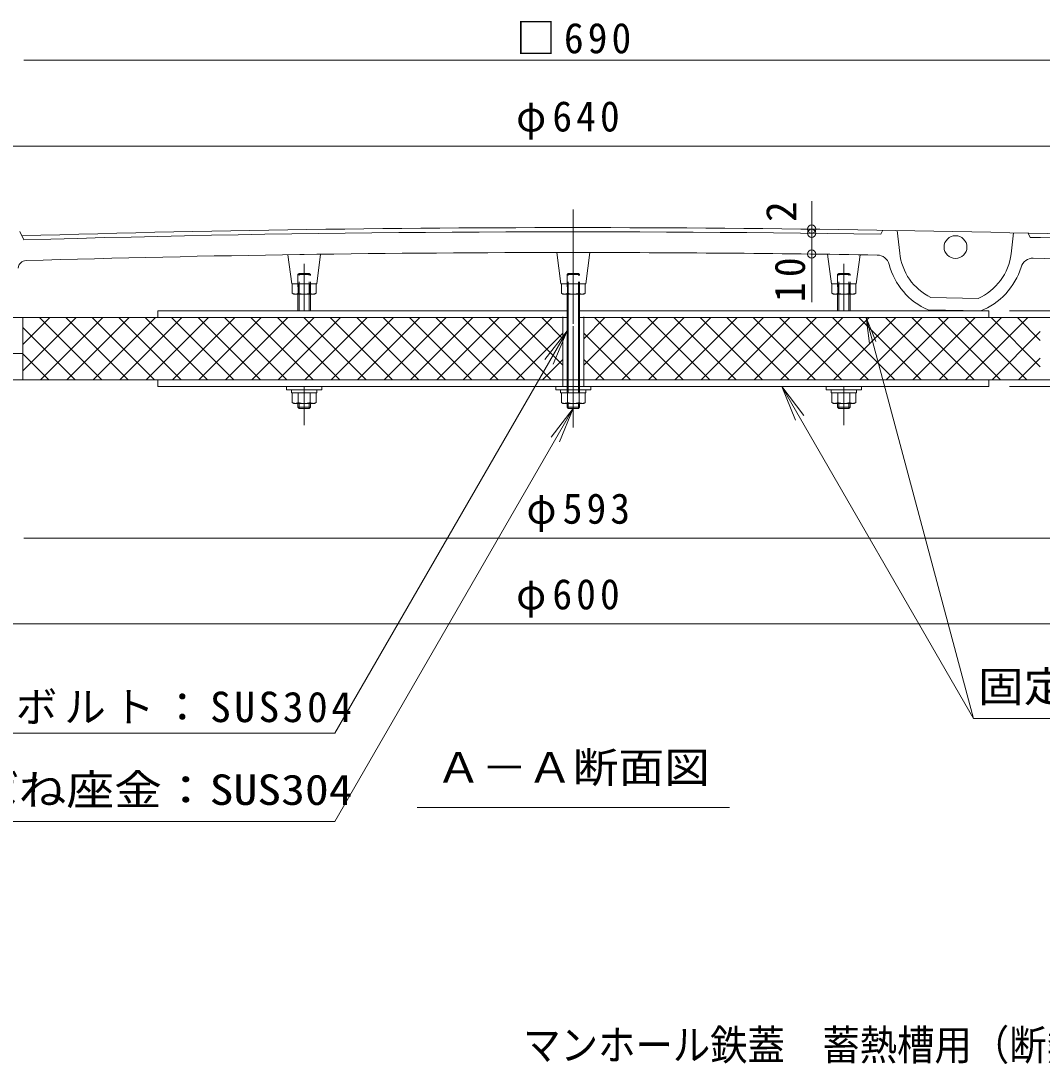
# Model space of a CAD drawing. Units: millimetres, scale not verified. Extents: x -911 to 950, y -675 to 698.
# Drawn here: x -633 to -142, y -652 to -149 of the extents above; entities that cross this region are included whole.
import ezdxf
from ezdxf.enums import TextEntityAlignment as Align

# ---------------------------------------------------------------- set-up
doc = ezdxf.new("R2010")
doc.units = ezdxf.units.MM
doc.header["$LTSCALE"] = 5
doc.header["$PDMODE"] = 32
doc.header["$PDSIZE"] = 4
for name, pattern in [('CHAIN1', [8, 5, -1, 1, -1]), ('CHAIN2', [12, 9, -1, 1, -1]), ('DASHED1', [1.8, 1.2, -0.6])]:
    doc.linetypes.add(name, pattern=pattern)
for name, color, linetype, lineweight in [('E-0', 4, 'Continuous', 9), ('E-1', 2, 'Continuous', 9), ('E-2', 3, 'Continuous', 9), ('E-4', 7, 'Continuous', 9), ('E-5', 7, 'Continuous', 9), ('E-7', 1, 'Continuous', 5), ('E-A', 2, 'Continuous', 9)]:
    doc.layers.add(name, color=color, linetype=linetype, lineweight=lineweight)
doc.layers.add('F-5_F-5ﾚｲﾔ', color=2, linetype='Continuous')
doc.styles.add('ＭＳ ゴシック', font='')
doc.styles.get('ＭＳ ゴシック').set_extended_font_data('MS Gothic')

msp = doc.modelspace()

# ---------------------------------------------------------------- linework, layer by layer
at = {"layer": 'E-0', "color": 7, "linetype": 'CHAIN2'}
msp.add_line((-367.261, -345.147), (-367.261, -236.255), dxfattribs=at)
at = {"layer": 'E-1'}
msp.add_line((-830.313, -309.554), (-632.261, -309.554), dxfattribs=at)
at = {"layer": 'E-2'}
for p, q in [((-633.761, -250.808), (-631.761, -254.751)), ((-219.261, -252.08), (-218.261, -250.096)), ((-211.261, -250.214), (-210.111, -261.089)), ((-155.261, -251.36), (-156.447, -261.41)), ((-148.261, -251.527), (-147.261, -253.552)), ((-195.107, -282.508), (-172.418, -282.972)), ((-196.482, -288.481), (-171.288, -288.996))]:
    msp.add_line(p, q, dxfattribs=at)
msp.add_circle((-183.261, -258.245), 5.5, dxfattribs=at)
for centre, radius, start, end in [((-367.261, -9248.862), 8999.999, 87.96239, 91.69048), ((-367.261, -9248.862), 8998, 89.05756, 91.68448), ((-367.261, -9248.862), 8998, 88.09573, 88.59898), ((-367.261, -9248.862), 8988.001, 90, 91.67955), ((-367.261, -9248.862), 8988.001, 89.06702, 90), ((-183.261, -258.245), 27, 186.03793, 243.97797), ((-630.577, -268.722), 4, 91.69513, 175.16272), ((-221.008, -268.053), 6, 14.56612, 89.06712), ((-183.261, -258.245), 27, 293.67929, 353.26924), ((-145.948, -269.589), 6, 88.58322, 163.09), ((-367.261, -9248.862), 8988.001, 88.05847, 88.5881), ((-183.261, -258.245), 33, 194.56609, 246.38286), ((-183.261, -258.245), 33, 291.27425, 343.08972)]:
    msp.add_arc(centre, radius, start, end, dxfattribs=at)
at = {"layer": 'E-4'}
for p, q in [((-22.261, -168.301), (-631.761, -168.301)), ((-47.261, -209.562), (-687.261, -209.562)), ((-252.488, -249.596), (-252.488, -236.124)), ((-252.488, -251.594), (-252.488, -249.596)), ((-252.488, -251.594), (-252.488, -261.594)), ((-252.488, -261.594), (-252.488, -284.71)), ((-113.113, -288.996), (-157.261, -288.996)), ((-113.113, -325.396), (-157.261, -325.396)), ((-631.761, -398.436), (-70.761, -398.436)), ((-67.262, -439.671), (-667.262, -439.671))]:
    msp.add_line(p, q, dxfattribs=at)
for p in [(-252.488, -249.596), (-252.488, -251.594), (-252.488, -261.594)]:
    msp.add_point(p, dxfattribs=at)
at = {"layer": 'E-5'}
for p, q in [((-226.342, -292.196), (-224.71, -304.589)), ((-226.342, -292.196), (-221.558, -303.745)), ((-226.342, -292.196), (-174.605, -485.281)), ((-370.261, -298.494), (-482.165, -492.316)), ((-370.261, -298.494), (-380.915, -312.378)), ((-370.261, -298.494), (-376.958, -314.662)), ((-266.915, -325.396), (-260.218, -341.564)), ((-266.915, -325.396), (-256.262, -339.28)), ((-266.915, -325.396), (-174.605, -485.281)), ((-367.261, -335.896), (-482.165, -534.914)), ((-367.261, -335.896), (-377.914, -349.78)), ((-367.261, -335.896), (-373.958, -352.064)), ((185.083, -485.281), (-174.605, -485.281)), ((-706.398, -492.316), (-482.165, -492.316)), ((-442.512, -528.024), (-292.012, -528.024)), ((-910.778, -534.914), (-482.165, -534.914))]:
    msp.add_line(p, q, dxfattribs=at)
at = {"layer": 'E-7', "linetype": 'DASHED1'}
msp.add_line((-632.261, -292.196), (-663.761, -292.196), dxfattribs=at)
at = {"layer": 'E-7'}
for p, q in [((-632.261, -292.196), (-370.261, -292.196)), ((-632.261, -305.13), (-619.327, -292.196)), ((-632.261, -317.858), (-606.599, -292.196)), ((-632.261, -322.196), (-632.261, -292.196)), ((-594.312, -322.196), (-624.312, -292.196)), ((-623.871, -322.196), (-593.871, -292.196)), ((-581.584, -322.196), (-611.584, -292.196)), ((-611.143, -322.196), (-581.143, -292.196)), ((-568.856, -322.196), (-598.856, -292.196)), ((-598.415, -322.196), (-568.415, -292.196)), ((-556.128, -322.196), (-586.128, -292.196)), ((-585.688, -322.196), (-555.688, -292.196)), ((-543.4, -322.196), (-573.4, -292.196)), ((-572.96, -322.196), (-542.96, -292.196)), ((-530.672, -322.196), (-560.672, -292.196)), ((-560.232, -322.196), (-530.232, -292.196)), ((-517.945, -322.196), (-547.945, -292.196)), ((-547.504, -322.196), (-517.504, -292.196)), ((-505.217, -322.196), (-535.217, -292.196)), ((-534.776, -322.196), (-504.776, -292.196)), ((-492.489, -322.196), (-522.489, -292.196)), ((-522.048, -322.196), (-492.048, -292.196)), ((-479.761, -322.196), (-509.761, -292.196)), ((-509.32, -322.196), (-479.32, -292.196)), ((-467.033, -322.196), (-497.033, -292.196)), ((-496.592, -322.196), (-466.592, -292.196)), ((-454.305, -322.196), (-484.305, -292.196)), ((-483.864, -322.196), (-453.864, -292.196)), ((-441.577, -322.196), (-471.577, -292.196)), ((-471.136, -322.196), (-441.136, -292.196)), ((-428.849, -322.196), (-458.849, -292.196)), ((-458.408, -322.196), (-428.408, -292.196)), ((-416.121, -322.196), (-446.121, -292.196)), ((-445.68, -322.196), (-415.68, -292.196)), ((-403.393, -322.196), (-433.393, -292.196)), ((-432.952, -322.196), (-402.952, -292.196)), ((-390.665, -322.196), (-420.665, -292.196)), ((-420.225, -322.196), (-390.225, -292.196)), ((-377.937, -322.196), (-407.937, -292.196)), ((-407.497, -322.196), (-377.497, -292.196)), ((-372.261, -315.145), (-395.209, -292.196)), ((-372.261, -302.417), (-382.482, -292.196)), ((-372.261, -321.996), (-372.261, -291.796)), ((-364.261, -292.196), (-70.761, -292.196)), ((-362.261, -291.796), (-362.261, -321.996)), ((-362.261, -302.417), (-352.041, -292.196)), ((-362.261, -315.145), (-339.313, -292.196)), ((-327.026, -322.196), (-357.026, -292.196)), ((-356.585, -322.196), (-326.585, -292.196)), ((-314.298, -322.196), (-344.298, -292.196)), ((-343.857, -322.196), (-313.857, -292.196)), ((-301.57, -322.196), (-331.57, -292.196)), ((-331.129, -322.196), (-301.129, -292.196)), ((-288.842, -322.196), (-318.842, -292.196)), ((-318.401, -322.196), (-288.401, -292.196)), ((-276.114, -322.196), (-306.114, -292.196)), ((-305.673, -322.196), (-275.673, -292.196)), ((-263.386, -322.196), (-293.386, -292.196)), ((-292.945, -322.196), (-262.945, -292.196)), ((-250.658, -322.196), (-280.658, -292.196)), ((-280.217, -322.196), (-250.217, -292.196)), ((-237.93, -322.196), (-267.93, -292.196)), ((-267.489, -322.196), (-237.489, -292.196)), ((-225.202, -322.196), (-255.202, -292.196)), ((-254.762, -322.196), (-224.762, -292.196)), ((-212.474, -322.196), (-242.474, -292.196)), ((-242.034, -322.196), (-212.034, -292.196)), ((-199.746, -322.196), (-229.746, -292.196)), ((-229.306, -322.196), (-199.306, -292.196)), ((-187.019, -322.196), (-217.019, -292.196)), ((-216.578, -322.196), (-186.578, -292.196)), ((-174.291, -322.196), (-204.291, -292.196)), ((-203.85, -322.196), (-173.85, -292.196)), ((-161.563, -322.196), (-191.563, -292.196)), ((-191.122, -322.196), (-161.122, -292.196)), ((-148.835, -322.196), (-178.835, -292.196)), ((-178.394, -322.196), (-148.394, -292.196)), ((-142.431, -315.872), (-166.107, -292.196)), ((-142.431, -303.144), (-153.379, -292.196)), ((-607.04, -322.196), (-632.261, -296.975)), ((-394.769, -322.196), (-372.261, -299.689)), ((-339.754, -322.196), (-362.261, -299.689)), ((-165.666, -322.196), (-142.431, -298.961)), ((-619.768, -322.196), (-632.261, -309.703)), ((-382.041, -322.196), (-372.261, -312.417)), ((-352.482, -322.196), (-362.261, -312.417)), ((-152.938, -322.196), (-142.431, -311.689)), ((-632.261, -322.196), (-70.761, -322.196))]:
    msp.add_line(p, q, dxfattribs=at)
at = {"layer": 'E-7', "linetype": 'DASHED1'}
msp.add_lwpolyline([(-632.261, -322.196), (-663.761, -322.196), (-663.761, -292.196)], dxfattribs=at)
at = {"layer": 'E-A', "color": 134, "lineweight": 5}
for p, q in [((-359.262, -260.865), (-375.262, -260.865)), ((-375.261, -260.861), (-373.261, -275.861)), ((-359.261, -260.861), (-361.261, -275.861)), ((-504.691, -261.912), (-488.941, -261.685)), ((-504.691, -261.912), (-502.831, -275.861)), ((-488.941, -261.685), (-490.831, -275.861)), ((-244.913, -261.694), (-243.024, -275.861)), ((-229.165, -261.922), (-244.913, -261.694)), ((-229.165, -261.922), (-231.024, -275.861)), ((-502.831, -275.861), (-490.831, -275.861)), ((-373.261, -275.861), (-361.261, -275.861)), ((-243.024, -275.861), (-231.024, -275.861))]:
    msp.add_line(p, q, dxfattribs=at)
at = {"layer": 'E-A', "linetype": 'DASHED1'}
for p, q in [((-494.373, -270.896), (-499.29, -270.896)), ((-499.29, -280.903), (-499.29, -270.896)), ((-494.373, -270.896), (-493.831, -271.396)), ((-494.373, -280.903), (-494.373, -270.896)), ((-364.803, -270.896), (-369.72, -270.896)), ((-369.72, -280.903), (-369.72, -270.896)), ((-364.803, -270.896), (-364.261, -271.396)), ((-364.803, -280.903), (-364.803, -270.896)), ((-234.565, -270.896), (-239.482, -270.896)), ((-239.482, -280.903), (-239.482, -270.896)), ((-234.565, -270.896), (-234.024, -271.396)), ((-234.565, -280.903), (-234.565, -270.896)), ((-499.831, -271.396), (-499.831, -280.903)), ((-493.831, -280.903), (-493.831, -271.396)), ((-370.261, -271.396), (-370.261, -280.903)), ((-364.261, -280.903), (-364.261, -271.396)), ((-240.024, -271.396), (-240.024, -280.903)), ((-234.024, -280.903), (-234.024, -271.396))]:
    msp.add_line(p, q, dxfattribs=at)
at = {"layer": 'E-A', "linetype": 'CHAIN1'}
for p, q in [((-496.831, -266.325), (-496.831, -288.996)), ((-367.261, -266.325), (-367.261, -341.45)), ((-237.024, -266.325), (-237.024, -288.996)), ((-496.831, -325.396), (-496.831, -343.935)), ((-237.024, -325.396), (-237.024, -343.935))]:
    msp.add_line(p, q, dxfattribs=at)
at = {"layer": 'E-A'}
for p, q in [((-502.581, -275.861), (-502.581, -280.428)), ((-491.081, -275.861), (-502.581, -275.861)), ((-499.695, -280.428), (-499.695, -275.861)), ((-493.968, -280.428), (-493.968, -275.861)), ((-491.081, -275.861), (-491.081, -280.428)), ((-373.011, -275.861), (-373.011, -280.428)), ((-361.511, -275.861), (-373.011, -275.861)), ((-370.125, -280.428), (-370.125, -275.861)), ((-364.398, -280.428), (-364.398, -275.861)), ((-361.511, -275.861), (-361.511, -280.428)), ((-242.774, -275.861), (-242.774, -280.428)), ((-231.274, -275.861), (-242.774, -275.861)), ((-239.887, -280.428), (-239.887, -275.861)), ((-234.16, -280.428), (-234.16, -275.861)), ((-231.274, -275.861), (-231.274, -280.428)), ((-501.831, -280.861), (-502.581, -280.428)), ((-491.831, -280.861), (-501.831, -280.861)), ((-499.831, -280.861), (-499.831, -288.996)), ((-499.29, -280.861), (-499.29, -288.996)), ((-494.373, -280.861), (-494.373, -288.996)), ((-493.831, -280.861), (-493.831, -288.996)), ((-491.831, -280.861), (-491.081, -280.428)), ((-372.261, -280.861), (-373.011, -280.428)), ((-362.261, -280.861), (-372.261, -280.861)), ((-370.261, -280.861), (-370.261, -328.496)), ((-369.72, -280.861), (-369.72, -328.496)), ((-364.803, -280.861), (-364.803, -328.496)), ((-364.261, -280.861), (-364.261, -328.496)), ((-362.261, -280.861), (-361.511, -280.428)), ((-242.024, -280.861), (-242.774, -280.428)), ((-232.024, -280.861), (-242.024, -280.861)), ((-240.024, -280.861), (-240.024, -288.996)), ((-239.482, -280.861), (-239.482, -288.996)), ((-234.565, -280.861), (-234.565, -288.996)), ((-234.024, -280.861), (-234.024, -288.996)), ((-232.024, -280.861), (-231.274, -280.428)), ((-502.931, -326.996), (-502.931, -328.496)), ((-490.731, -326.996), (-502.931, -326.996)), ((-490.731, -328.496), (-502.931, -328.496)), ((-502.581, -328.496), (-502.581, -333.063)), ((-499.694, -333.063), (-499.694, -328.496)), ((-493.968, -333.063), (-493.968, -328.496)), ((-491.081, -328.496), (-491.081, -333.063)), ((-490.731, -328.496), (-490.731, -326.996)), ((-373.361, -326.996), (-373.361, -328.496)), ((-361.161, -326.996), (-373.361, -326.996)), ((-361.161, -328.496), (-373.361, -328.496)), ((-373.011, -328.496), (-373.011, -333.063)), ((-370.124, -333.063), (-370.124, -328.496)), ((-364.398, -333.063), (-364.398, -328.496)), ((-361.511, -328.496), (-361.511, -333.063)), ((-361.161, -328.496), (-361.161, -326.996)), ((-243.124, -326.996), (-243.124, -328.496)), ((-230.924, -326.996), (-243.124, -326.996)), ((-230.924, -328.496), (-243.124, -328.496)), ((-242.774, -328.496), (-242.774, -333.063)), ((-239.887, -333.063), (-239.887, -328.496)), ((-234.16, -333.063), (-234.16, -328.496)), ((-231.274, -328.496), (-231.274, -333.063)), ((-230.924, -328.496), (-230.924, -326.996)), ((-501.831, -333.496), (-502.581, -333.063)), ((-491.831, -333.496), (-501.831, -333.496)), ((-499.831, -333.496), (-499.831, -335.355)), ((-499.831, -335.355), (-493.831, -335.355)), ((-499.29, -335.896), (-499.831, -335.355)), ((-499.29, -333.496), (-499.29, -335.896)), ((-494.373, -335.896), (-499.29, -335.896)), ((-494.373, -333.496), (-494.373, -335.896)), ((-494.373, -335.896), (-493.831, -335.355)), ((-493.831, -333.496), (-493.831, -335.355)), ((-491.831, -333.496), (-491.081, -333.063)), ((-372.261, -333.496), (-373.011, -333.063)), ((-362.261, -333.496), (-372.261, -333.496)), ((-370.261, -333.496), (-370.261, -335.355)), ((-370.261, -335.355), (-364.261, -335.355)), ((-369.72, -335.896), (-370.261, -335.355)), ((-369.72, -333.496), (-369.72, -335.896)), ((-364.803, -335.896), (-369.72, -335.896)), ((-364.803, -333.496), (-364.803, -335.896)), ((-364.803, -335.896), (-364.261, -335.355)), ((-364.261, -333.496), (-364.261, -335.355)), ((-362.261, -333.496), (-361.511, -333.063)), ((-242.024, -333.496), (-242.774, -333.063)), ((-232.024, -333.496), (-242.024, -333.496)), ((-240.024, -333.496), (-240.024, -335.355)), ((-240.024, -335.355), (-234.024, -335.355)), ((-239.482, -335.896), (-240.024, -335.355)), ((-239.482, -333.496), (-239.482, -335.896)), ((-234.565, -335.896), (-239.482, -335.896)), ((-234.565, -333.496), (-234.565, -335.896)), ((-234.565, -335.896), (-234.024, -335.355)), ((-234.024, -333.496), (-234.024, -335.355)), ((-232.024, -333.496), (-231.274, -333.063))]:
    msp.add_line(p, q, dxfattribs=at)
at = {"layer": 'E-A', "color": 5, "lineweight": 5}
for p, q in [((-370.261, -288.996), (-567.261, -288.996)), ((-567.261, -292.196), (-567.261, -288.996)), ((-167.261, -288.996), (-364.261, -288.996)), ((-167.261, -292.196), (-167.261, -288.996)), ((-567.261, -325.396), (-567.261, -322.196)), ((-567.261, -325.396), (-167.261, -325.396)), ((-372.261, -321.996), (-372.261, -325.396)), ((-362.261, -321.996), (-362.261, -325.396)), ((-167.261, -325.396), (-167.261, -322.196))]:
    msp.add_line(p, q, dxfattribs=at)
at = {"layer": 'E-A', "color": 6}
for p, q in [((-505.331, -325.396), (-505.331, -326.996)), ((-375.761, -325.396), (-375.761, -326.996)), ((-245.524, -325.396), (-245.524, -326.996)), ((-505.331, -326.996), (-488.331, -326.996)), ((-375.761, -326.996), (-358.761, -326.996)), ((-245.524, -326.996), (-228.524, -326.996))]:
    msp.add_line(p, q, dxfattribs=at)
at = {"layer": 'E-A', "linetype": 'DASHED1'}
for points in [[(-499.29, -270.896), (-499.831, -271.396), (-493.831, -271.396)], [(-369.72, -270.896), (-370.261, -271.396), (-364.261, -271.396)], [(-239.482, -270.896), (-240.024, -271.396), (-234.024, -271.396)]]:
    msp.add_lwpolyline(points, dxfattribs=at)
at = {"layer": 'E-A', "color": 6}
for points in [[(-505.331, -325.396), (-488.331, -325.396), (-488.331, -326.996)], [(-375.761, -325.396), (-358.761, -325.396), (-358.761, -326.996)], [(-245.524, -325.396), (-228.524, -325.396), (-228.524, -326.996)]]:
    msp.add_lwpolyline(points, dxfattribs=at)
at = {"layer": 'E-A'}
for centre, radius, start, end in [((-500.936, -277.579), 3.29, 239.99998, 266.07924), ((-501.171, -278.127), 2.735, 270.2103, 302.68507), ((-496.831, -271.179), 9.683, 252.79973, 287.20026), ((-492.491, -278.127), 2.735, 237.31491, 269.78969), ((-492.726, -277.579), 3.29, 273.92075, 300), ((-371.366, -277.579), 3.29, 239.99998, 266.07924), ((-371.601, -278.127), 2.735, 270.2103, 302.68507), ((-367.261, -271.179), 9.683, 252.79973, 287.20026), ((-362.921, -278.127), 2.735, 237.31491, 269.78969), ((-363.156, -277.579), 3.29, 273.92075, 300), ((-241.129, -277.579), 3.29, 239.99998, 266.07924), ((-241.364, -278.127), 2.735, 270.2103, 302.68507), ((-237.024, -271.179), 9.683, 252.79973, 287.20026), ((-232.684, -278.127), 2.735, 237.31491, 269.78969), ((-232.919, -277.579), 3.29, 273.92075, 300), ((-500.936, -330.214), 3.29, 239.99998, 266.07924), ((-501.171, -330.761), 2.735, 270.2103, 302.68507), ((-496.831, -323.814), 9.683, 252.79973, 287.20026), ((-492.491, -330.761), 2.735, 237.31491, 269.78969), ((-492.726, -330.214), 3.29, 273.92075, 300), ((-371.366, -330.214), 3.29, 239.99998, 266.07924), ((-371.601, -330.761), 2.735, 270.2103, 302.68507), ((-367.261, -323.814), 9.683, 252.79973, 287.20026), ((-362.921, -330.761), 2.735, 237.31491, 269.78969), ((-363.156, -330.214), 3.29, 273.92075, 300), ((-241.129, -330.214), 3.29, 239.99998, 266.07924), ((-241.364, -330.761), 2.735, 270.2103, 302.68507), ((-237.024, -323.814), 9.683, 252.79973, 287.20026), ((-232.683, -330.761), 2.735, 237.31491, 269.78969), ((-232.918, -330.214), 3.29, 273.92075, 300)]:
    msp.add_arc(centre, radius, start, end, dxfattribs=at)

# ---------------------------------------------------------------- texts
at = {"layer": 'E-4', "color": 2, "style": 'ＭＳ ゴシック'}
msp.add_text('2', height=14.66, rotation=90, dxfattribs=at).set_placement((-255.488, -246.124), align=Align.BOTTOM_LEFT)
at = {"layer": 'E-4', "color": 2, "char_height": 14.66, "attachment_point": 7, "style": 'ＭＳ ゴシック'}
for s, insert in [('\\T1.21;\\W0.95;□690', (-394.761, -165.301)), ('\\T1.21;\\W0.95;φ640', (-394.761, -206.562)), ('\\T1.21;\\W0.95;φ593', (-389.802, -395.436)), ('\\T1.21;\\W0.95;φ600', (-394.762, -436.671))]:
    msp.add_mtext(s, dxfattribs=dict(at, insert=insert))
at = {"layer": 'E-4', "color": 2, "insert": (-255.488, -284.71), "char_height": 14.66, "attachment_point": 7, "rotation": 90, "style": 'ＭＳ ゴシック'}
msp.add_mtext('\\T1.27;\\W0.95;10', dxfattribs=at)
at = {"layer": 'E-5', "color": 2, "style": 'ＭＳ ゴシック'}
for s, width, p in [('固定プレート：溶融亜鉛めっき鋼板', 1.1, (-172.417, -481.618)), ('Ａ－Ａ断面図', 1.1, (-433.512, -520.524)), ('六角Ｕナット，平座金，ばね座金：SUS304', 1.15, (-910.294, -531.251))]:
    msp.add_text(s, height=14.66, dxfattribs=dict(at, width=width)).set_placement(p, align=Align.BOTTOM_LEFT)
at = {"layer": 'E-5', "color": 2, "insert": (-705.915, -488.653), "char_height": 14.66, "attachment_point": 7, "style": 'ＭＳ ゴシック'}
msp.add_mtext('\\T1.17;寸切りボルト：SUS304', dxfattribs=at)
at = {"layer": 'F-5_F-5ﾚｲﾔ', "style": 'ＭＳ ゴシック', "width": 0.9}
msp.add_text('マンホール鉄蓋\u3000蓄熱槽用（断熱形）密閉形（防水・防臭形）角枠', height=14.66, dxfattribs=at).set_placement((-391.355, -654.149), align=Align.BOTTOM_LEFT)

doc.saveas('drawing.dxf')
